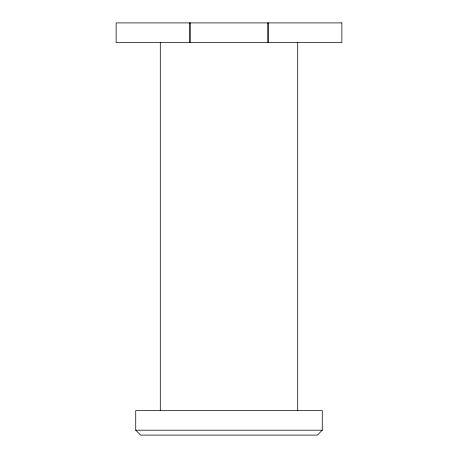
<?xml version="1.0" encoding="UTF-8"?>
<svg xmlns="http://www.w3.org/2000/svg" width="458" height="458" viewBox="0 0 458 458"><rect width="100%" height="100%" fill="white"/><g stroke="black" fill="none" stroke-linecap="round" stroke-linejoin="round"><path stroke-width="0.69" d="M322.272 430.194L317.36 435.1L140.64 435.1L135.728 430.194L135.728 410.563L322.272 410.563L322.272 430.194L135.728 430.194M297.7 42.623L297.7 410.563M268.256 22.9L268.256 42.531M267.815 22.9L267.815 42.531M190.184 22.9L190.184 42.531M189.744 22.9L189.744 42.531M160.3 42.623L160.3 410.563M341.863 22.9L116.137 22.9L116.137 42.531L341.863 42.531L341.863 22.9"/></g></svg>
